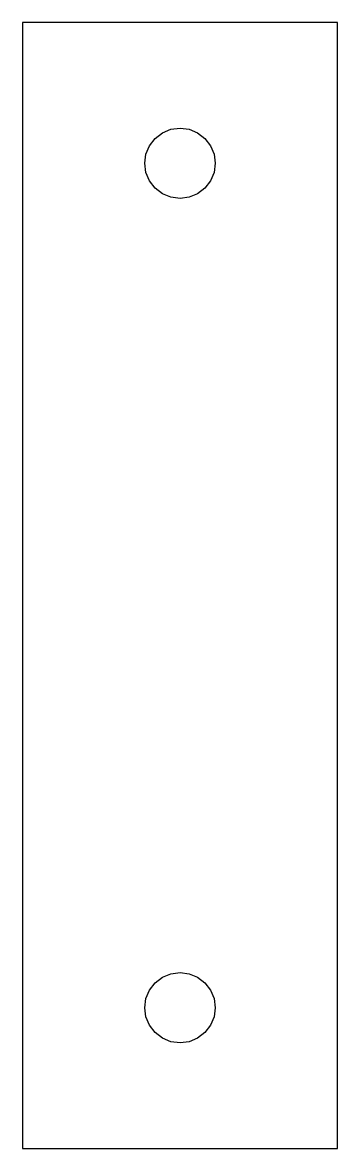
# Model space of a CAD drawing. Header units: metres. Extents: x 6.3 to 20.5, y -23.8 to 27.
import ezdxf

# ---------------------------------------------------------------- set-up
doc = ezdxf.new("R2010")
doc.units = ezdxf.units.M

msp = doc.modelspace()

# ---------------------------------------------------------------- linework, layer by layer
at = {"layer": 'Layer0'}
for points in [[(6.35, -23.805, 33.256), (20.549, -23.805, 33.256), (20.549, 26.995, 33.256), (6.35, 26.995, 33.256), (6.35, -23.805, 33.256)], [(13.86, 19.111, 33.256), (13.45, 19.057, 33.256), (13.039, 19.111, 33.256), (12.656, 19.27, 33.256), (12.327, 19.522, 33.256), (12.075, 19.851, 33.256), (11.916, 20.234, 33.256), (11.862, 20.645, 33.256), (11.916, 21.055, 33.256), (12.075, 21.438, 33.256), (12.327, 21.767, 33.256), (12.656, 22.019, 33.256), (13.039, 22.178, 33.256), (13.45, 22.232, 33.256), (13.86, 22.178, 33.256), (14.243, 22.019, 33.256), (14.572, 21.767, 33.256), (14.824, 21.438, 33.256), (14.983, 21.055, 33.256), (15.037, 20.645, 33.256), (14.983, 20.234, 33.256), (14.824, 19.851, 33.256), (14.572, 19.522, 33.256), (14.243, 19.27, 33.256), (13.86, 19.111, 33.256)], [(13.86, -18.989, 33.256), (13.45, -19.043, 33.256), (13.039, -18.989, 33.256), (12.656, -18.83, 33.256), (12.327, -18.578, 33.256), (12.075, -18.249, 33.256), (11.916, -17.866, 33.256), (11.862, -17.455, 33.256), (11.916, -17.045, 33.256), (12.075, -16.662, 33.256), (12.327, -16.333, 33.256), (12.656, -16.081, 33.256), (13.039, -15.922, 33.256), (13.45, -15.868, 33.256), (13.86, -15.922, 33.256), (14.243, -16.081, 33.256), (14.572, -16.333, 33.256), (14.824, -16.662, 33.256), (14.983, -17.045, 33.256), (15.037, -17.455, 33.256), (14.983, -17.866, 33.256), (14.824, -18.249, 33.256), (14.572, -18.578, 33.256), (14.243, -18.83, 33.256), (13.86, -18.989, 33.256)]]:
    msp.add_polyline3d(points, dxfattribs=at)

doc.saveas('drawing.dxf')
